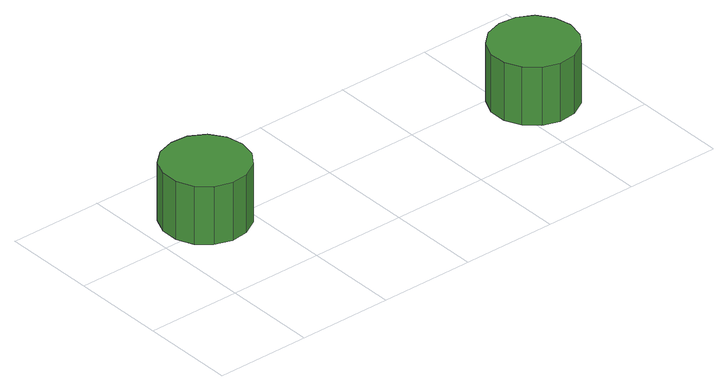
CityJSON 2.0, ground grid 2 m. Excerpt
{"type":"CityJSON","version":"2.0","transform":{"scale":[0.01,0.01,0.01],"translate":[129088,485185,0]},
"CityObjects":{
"tree1":{"type":"SolitaryVegetationObject","attributes":{"function":"something"},"geometry":[{"type":"MultiSurface","lod":"1","boundaries":[[[0,1,2,3,4,5,6,7,8,9,10,11,12,13,14]],[[15,16,17,18,19,20,21,22,23,24,25,26,27,28,29]],[[0,29,28,1]],[[1,28,27,2]],[[2,27,26,3]],[[3,26,25,4]],[[4,25,24,5]],[[5,24,23,6]],[[6,23,22,7]],[[7,22,21,8]],[[8,21,20,9]],[[9,20,19,10]],[[10,19,18,11]],[[11,18,17,12]],[[12,17,16,13]],[[13,16,15,14]],[[14,15,29,0]]]}]},
"tree2":{"type":"SolitaryVegetationObject","attributes":{"function":"something"},"geometry":[{"type":"MultiSurface","lod":"1","boundaries":[[[30,31,32,33,34,35,36,37,38,39,40,41,42,43,44]],[[45,46,47,48,49,50,51,52,53,54,55,56,57,58,59]],[[30,59,58,31]],[[31,58,57,32]],[[32,57,56,33]],[[33,56,55,34]],[[34,55,54,35]],[[35,54,53,36]],[[36,53,52,37]],[[37,52,51,38]],[[38,51,50,39]],[[39,50,49,40]],[[40,49,48,41]],[[41,48,47,42]],[[42,47,46,43]],[[43,46,45,44]],[[44,45,59,30]]]}]}
},
"vertices":[
[212,230,185],[205,266,185],[183,297,185],[150,316,185],[113,319,185],[77,308,185],[49,283,185],[34,249,185],[34,211,185],[49,177,185],[77,152,185],[113,140,185],[150,144,185],[183,163,185],[205,193,185],[205,193,56],[183,163,56],[150,144,56],[113,140,56],[77,152,56],[49,177,56],[34,211,56],[34,249,56],[49,283,56],[77,308,56],[113,319,56],[150,316,56],[183,297,56],[205,266,56],[212,230,56],
[907,104,221],[899,140,221],[877,171,221],[844,189,221],[807,193,221],[771,182,221],[744,157,221],[728,122,221],[728,85,221],[744,51,221],[771,26,221],[807,14,221],[844,18,221],[877,37,221],[899,67,221],[899,67,92],[877,37,92],[844,18,92],[807,14,92],[771,26,92],[744,51,92],[728,85,92],[728,122,92],[744,157,92],[771,182,92],[807,193,92],[844,189,92],[877,171,92],[899,140,92],[907,104,92]
]}
